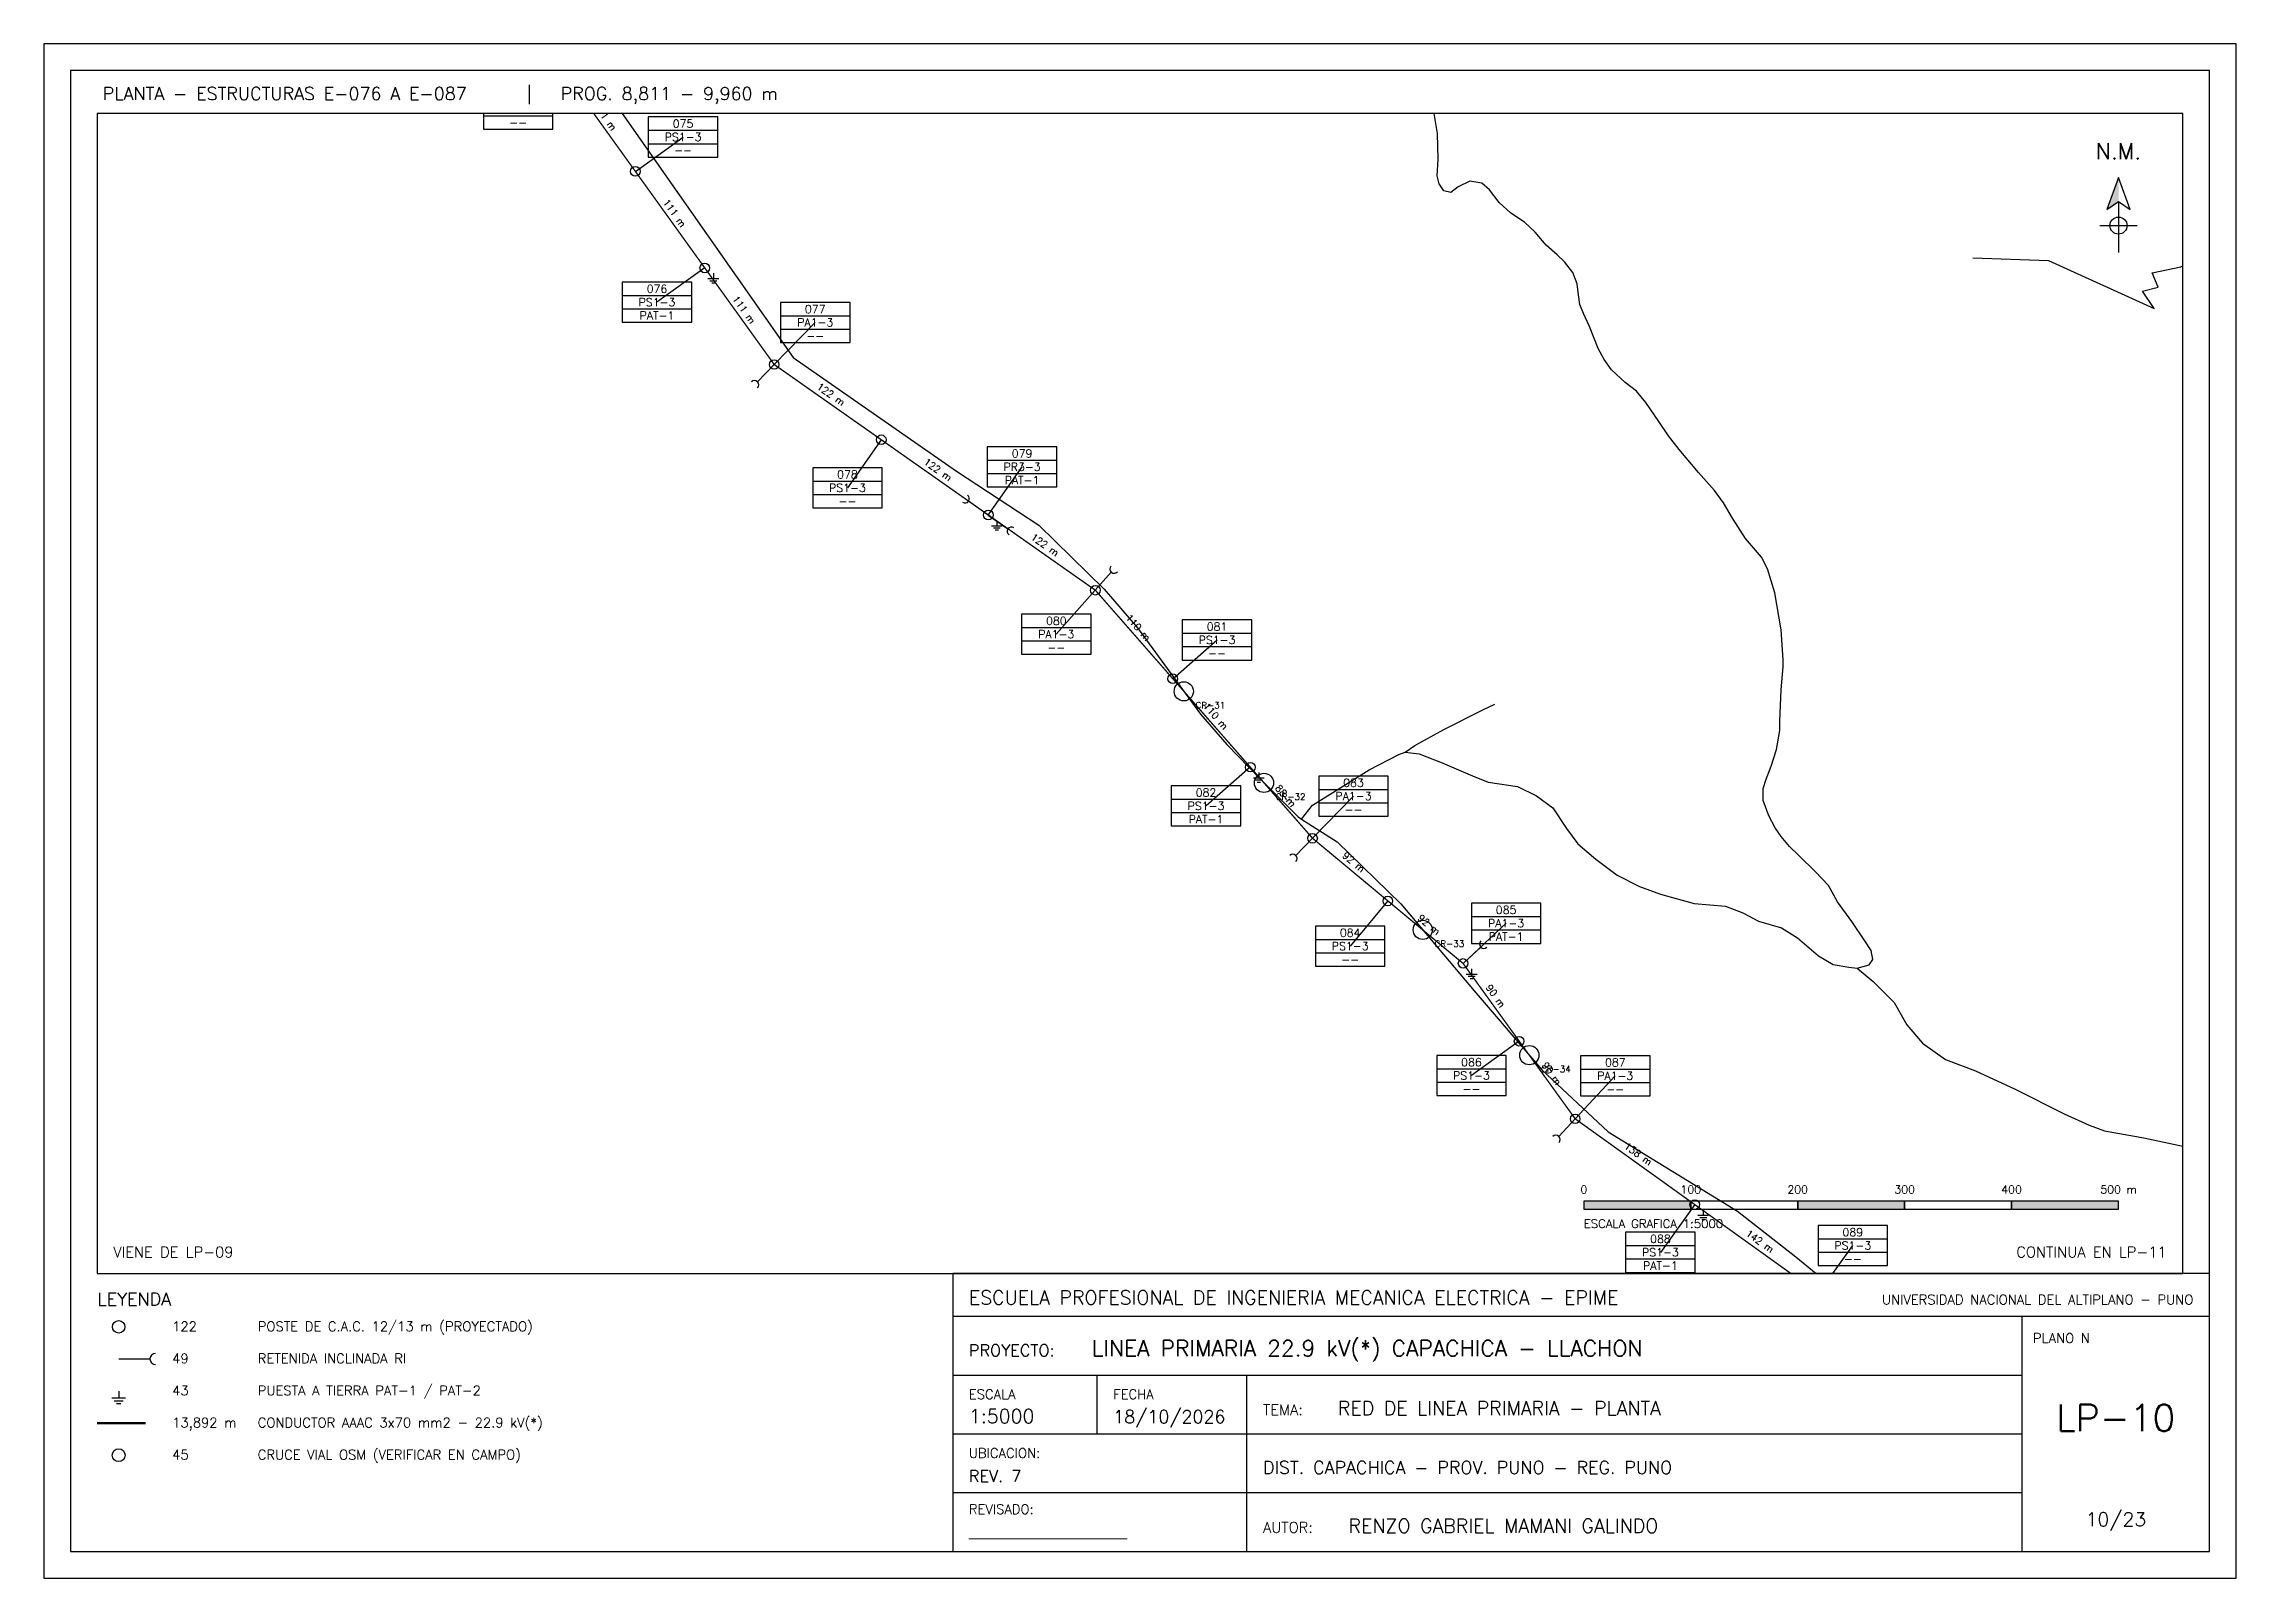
# Paper-space layout 'LP-10' of a CAD drawing. Header units: metres, sheet in millimetres. Extents: x 5 to 415, y 5 to 292.
# The model-space entities are those that its viewports show. They can reach past a viewport. Long polylines and large blocks are cut down to what shows.
import ezdxf
from ezdxf.enums import TextEntityAlignment as Align

# ---------------------------------------------------------------- set-up
doc = ezdxf.new("R2010")
doc.units = ezdxf.units.M
for name, color, linetype in [('CRUCES', 30, 'CONTINUOUS'), ('MARCO', 7, 'CONTINUOUS'), ('NM', 5, 'CONTINUOUS'), ('ROTULO', 7, 'CONTINUOUS'), ('RP_CONDUCTOR', 5, 'CONTINUOUS'), ('RP_CUADROPOSTE', 5, 'CONTINUOUS'), ('RP_LEYENDA', 7, 'CONTINUOUS'), ('RP_POSTE', 1, 'CONTINUOUS'), ('RP_PTIERRA', 2, 'CONTINUOUS'), ('RP_RETENIDA', 1, 'CONTINUOUS'), ('RP_VANO', 4, 'CONTINUOUS'), ('VIAS', 8, 'CONTINUOUS')]:
    doc.layers.add(name, color=color, linetype=linetype)
doc.layers.add('REDCAD_VIEWPORTS', color=8, linetype='CONTINUOUS', plot=False)
doc.styles.add('ROMANS', font='romans.shx')

# ---------------------------------------------------------------- blocks, each defined once
blk = doc.blocks.new('NM')
blk.add_hatch(color=5).paths.add_polyline_path([(0, 0), (0, -4.5), (-2.2, -6)])
for p, q in [((0, -4.5), (0, -14)), ((-3.5, -9), (3.5, -9))]:
    blk.add_line(p, q)
blk.add_lwpolyline([(0, 0), (-2.2, -6), (0, -4.5), (2.2, -6)], close=True)
blk.add_circle((0, -9), 1.6)
at = {"style": 'ROMANS'}
blk.add_text('N.M.', height=3, dxfattribs=at).set_placement((0, 2.5), align=Align.BOTTOM_CENTER)
blk = doc.blocks.new('POSTE_LP')
blk.add_circle((0, 0), 0.9)
blk = doc.blocks.new('RETENIDA')
blk.add_line((0, 0), (4.5, 0))
blk.add_arc((5.3, 0), 0.8, 90, 270)
blk = doc.blocks.new('PAT')
for p, q in [((0, 0), (0, -1)), ((-1, -1), (1, -1)), ((-0.65, -1.4), (0.65, -1.4)), ((-0.3, -1.8), (0.3, -1.8))]:
    blk.add_line(p, q)
blk = doc.blocks.new('CUADRO_POSTE')
for p, q in [((0, 5), (13, 5)), ((0, 2.5), (13, 2.5))]:
    blk.add_line(p, q)
blk.add_lwpolyline([(0, 0), (13, 0), (13, 7.5), (0, 7.5)], close=True)
at = {"style": 'ROMANS'}
for tag, p in [('NUMERO', (6.5, 6.25)), ('ARMADO', (6.5, 3.75)), ('PAT', (6.5, 1.25))]:
    blk.add_attdef(tag, text='', height=1.5, dxfattribs=at).set_placement(p, align=Align.MIDDLE_CENTER)

msp = doc.modelspace()

# ---------------------------------------------------------------- linework, layer by layer
at = {"layer": 'CRUCES'}
for centre in [(412369.7, 8263519.1), (412444.7, 8263433.5), (412593.2, 8263296), (412692.8, 8263178.8)]:
    msp.add_circle(centre, 9, dxfattribs=at)
at = {"layer": 'RP_CONDUCTOR', "const_width": 1.25}
msp.add_lwpolyline([(411662.1, 8264276.4), (411986.7, 8263824.8), (412287, 8263613.7), (412490.1, 8263381.7), (412630.9, 8263264.6), (412735.7, 8263119.3), (413299.8, 8262714.7)], dxfattribs=at)
at = {"layer": 'RP_CUADROPOSTE'}
for p, q in [((411792, 8264095.8), (411747.3, 8264063.6)), ((411856.9, 8264005.4), (411901.5, 8264037.5)), ((411921.8, 8263915.1), (411877.1, 8263883)), ((411986.7, 8263824.8), (412025.1, 8263864.2)), ((412086.8, 8263754.4), (412055.2, 8263709.4)), ((412186.9, 8263684), (412218.5, 8263729)), ((412287, 8263613.7), (412250.5, 8263572.6)), ((412359.4, 8263530.9), (412400.8, 8263567.2)), ((412431.9, 8263448.2), (412390.5, 8263411.9)), ((412490.1, 8263381.7), (412528.4, 8263421.1)), ((412560.5, 8263323.1), (412525.3, 8263280.9)), ((412630.9, 8263264.6), (412671.1, 8263302.2)), ((412683.3, 8263191.9), (412638.7, 8263159.7)), ((412735.7, 8263119.3), (412773.2, 8263159.5)), ((412847.5, 8263039.1), (412815.4, 8262994.4)), ((412963.3, 8262956.1), (412995.3, 8263000.8))]:
    msp.add_line(p, q, dxfattribs=at)
at = {"layer": 'VIAS'}
for points in [[(411756.6, 8264185.2), (412004.3, 8263831.3), (412157.2, 8263724.9), (412234.1, 8263674.4), (412295.4, 8263614.8), (412326.4, 8263578.6), (412385.2, 8263497.9), (412410.1, 8263469.4), (412441.1, 8263437.2), (412476.7, 8263401.8), (412479.9, 8263399.7), (412513, 8263378.2), (412572.6, 8263320.3), (412641.3, 8263239.1), (412704.6, 8263165), (412766.7, 8263107), (412887.6, 8263032.9), (412942, 8262990.1), (413090.4, 8262869.5)], [(413107.5, 8263924.5), (413178.4, 8263922.2), (413277, 8263877.2), (413266.3, 8263893.4), (413280.9, 8263897), (413275.1, 8263910.6), (413302.1, 8263916), (413348.5, 8263949.2)], [(412479.9, 8263399.7), (412490.1, 8263412.6), (412543, 8263445.6), (412570.8, 8263460.1), (412576.7, 8263462.3), (412589.9, 8263460.8), (412611.2, 8263452.2), (412639.8, 8263440.1), (412654.2, 8263434.2), (412681.9, 8263430), (412699.6, 8263421.5), (412714.7, 8263410.3), (412727.6, 8263390.9), (412738.1, 8263376.4), (412755, 8263362.2), (412775.1, 8263347.3), (412796, 8263336.6), (412815.6, 8263329.3), (412847, 8263320.8), (412876.3, 8263318.2), (412892.5, 8263312.1), (412907.2, 8263304.2), (412928.5, 8263298), (412943.5, 8263288.6), (412963.3, 8263271.8), (412976.8, 8263263.6), (412991.6, 8263261.1), (412999.4, 8263260.3), (413010.7, 8263263.2), (413014, 8263268.3), (413012.5, 8263276.6), (413006.6, 8263285.9), (412994.4, 8263303.9), (412981, 8263322.3), (412972.5, 8263337.5), (412960.5, 8263350.4), (412944.9, 8263365.5), (412936.1, 8263373.9), (412928.4, 8263383.3), (412922.7, 8263391.4), (412916.8, 8263402.8), (412911.5, 8263417), (412911.5, 8263428.3), (412914.2, 8263436.9), (412918.9, 8263449.1), (412924, 8263464.7), (412927, 8263482.6), (412927.2, 8263491.3), (412928.2, 8263520.4), (412930.2, 8263541.9), (412930.2, 8263548.6), (412928.4, 8263576.5), (412922.4, 8263611.2), (412915.5, 8263633.8), (412910, 8263644.5), (412894.9, 8263661.9), (412882.9, 8263681), (412874.3, 8263695.5), (412865.9, 8263706.9), (412851.1, 8263723.7), (412832.8, 8263745.2), (412822.9, 8263758.2), (412814, 8263771.6), (412801.9, 8263789.2), (412793, 8263799.8), (412782.5, 8263808.1), (412769.6, 8263819.7), (412762.9, 8263829.6), (412757.2, 8263839.8), (412749.1, 8263860.2), (412743.5, 8263872.4), (412740, 8263881), (412738.9, 8263889.8), (412737.7, 8263900.3), (412733.6, 8263910.9), (412725.8, 8263920.8), (412718.9, 8263927.4), (412708.6, 8263936.5), (412698.4, 8263948.4), (412688.4, 8263957.8), (412675.6, 8263966.4), (412664.7, 8263976.4), (412655.7, 8263988.2), (412648.3, 8263994.3), (412637.1, 8263996.3), (412626.3, 8263990.9), (412619.4, 8263985.5), (412612.9, 8263987.1), (412608.4, 8263993.7), (412606.6, 8264001.2), (412607.5, 8264016.8), (412607.1, 8264040.8), (412603.5, 8264061), (412600.1, 8264072.5)], [(412576.7, 8263462.3), (412585.8, 8263468.6), (412612.8, 8263483.5), (412649.3, 8263501.9), (412660.6, 8263507.2)], [(412999.4, 8263260.3), (413014.4, 8263247.6), (413034.1, 8263228), (413045.9, 8263207.2), (413060.4, 8263190), (413082.1, 8263174.9), (413110.1, 8263164.2), (413147, 8263146.9), (413192.8, 8263124.1), (413216.4, 8263113.4), (413230.8, 8263108.2), (413267.4, 8263101.5), (413305.1, 8263093.4), (413332, 8263091.3)]]:
    msp.add_lwpolyline(points, dxfattribs=at)

# ---------------------------------------------------------------- block references
at = {"layer": 'RP_CUADROPOSTE', "xscale": 5, "yscale": 5}
for p, values in [((411714.8, 8264044.9), {'NUMERO': '074', 'ARMADO': 'PS1-3', 'PAT': '--'}), ((411869, 8264018.8), {'NUMERO': '075', 'ARMADO': 'PS1-3', 'PAT': '--'}), ((411844.6, 8263864.3), {'NUMERO': '076', 'ARMADO': 'PS1-3', 'PAT': 'PAT-1'}), ((411992.6, 8263845.4), {'NUMERO': '077', 'ARMADO': 'PA1-3', 'PAT': '--'}), ((412186, 8263710.3), {'NUMERO': '079', 'ARMADO': 'PR3-3', 'PAT': 'PAT-1'}), ((412022.7, 8263690.7), {'NUMERO': '078', 'ARMADO': 'PS1-3', 'PAT': '--'}), ((412218, 8263553.8), {'NUMERO': '080', 'ARMADO': 'PA1-3', 'PAT': '--'}), ((412368.3, 8263548.4), {'NUMERO': '081', 'ARMADO': 'PS1-3', 'PAT': '--'}), ((412358, 8263393.2), {'NUMERO': '082', 'ARMADO': 'PS1-3', 'PAT': 'PAT-1'}), ((412495.9, 8263402.4), {'NUMERO': '083', 'ARMADO': 'PA1-3', 'PAT': '--'}), ((412638.6, 8263283.4), {'NUMERO': '085', 'ARMADO': 'PA1-3', 'PAT': 'PAT-1'}), ((412492.8, 8263262.1), {'NUMERO': '084', 'ARMADO': 'PS1-3', 'PAT': '--'}), ((412606.2, 8263141), {'NUMERO': '086', 'ARMADO': 'PS1-3', 'PAT': '--'}), ((412740.7, 8263140.8), {'NUMERO': '087', 'ARMADO': 'PA1-3', 'PAT': '--'}), ((412962.8, 8262982), {'NUMERO': '089', 'ARMADO': 'PS1-3', 'PAT': '--'}), ((412782.9, 8262975.7), {'NUMERO': '088', 'ARMADO': 'PS1-3', 'PAT': 'PAT-1'})]:
    msp.add_blockref('CUADRO_POSTE', p, dxfattribs=at).add_auto_attribs(values)
at = {"layer": 'RP_POSTE', "xscale": 5, "yscale": 5}
for p in [(411856.9, 8264005.4), (411921.8, 8263915.1), (411986.7, 8263824.8), (412086.8, 8263754.4), (412186.9, 8263684), (412287, 8263613.7), (412359.4, 8263530.9), (412431.9, 8263448.2), (412490.1, 8263381.7), (412560.5, 8263323.1), (412630.9, 8263264.6), (412683.3, 8263191.9), (412735.7, 8263119.3), (412847.5, 8263039.1)]:
    msp.add_blockref('POSTE_LP', p, dxfattribs=at)
at = {"layer": 'RP_PTIERRA', "xscale": 5, "yscale": 5}
for p in [(411929.8, 8263910.1), (412194.9, 8263679), (412439.9, 8263443.2), (412638.9, 8263259.6), (412855.5, 8263034.1)]:
    msp.add_blockref('PAT', p, dxfattribs=at)
at = {"layer": 'RP_RETENIDA', "xscale": 5, "yscale": 5}
for p, rotation in [((411986.7, 8263824.8), -134.24008825912443), ((412186.9, 8263684), 144.88807860947676), ((412186.9, 8263684), -35.111921390523236), ((412287, 8263613.7), 48.41431180961609), ((412490.1, 8263381.7), -134.1891262940291), ((412630.9, 8263264.6), 43.10616729383951), ((412735.7, 8263119.3), -132.94711124035044)]:
    msp.add_blockref('RETENIDA', p, dxfattribs=dict(at, rotation=rotation))

# ---------------------------------------------------------------- texts
at = {"layer": 'CRUCES', "style": 'ROMANS'}
for s, p in [('CR-31', (412380.7, 8263503.1)), ('CR-32', (412455.7, 8263417.5)), ('CR-33', (412604.2, 8263280)), ('CR-34', (412703.8, 8263162.8))]:
    msp.add_text(s, height=6, dxfattribs=at).set_placement(p)
at = {"layer": 'RP_VANO', "style": 'ROMANS'}
for s, rotation, p in [('111 m', -54.2881, (411824.4, 8264053.6)), ('111 m', -54.2923, (411889.3, 8263963.3)), ('111 m', -54.2881, (411954.3, 8263873)), ('122 m', -35.1125, (412036.8, 8263792.6)), ('122 m', -35.1152, (412136.8, 8263722.2)), ('122 m', -35.1087, (412236.9, 8263651.9)), ('110 m', -48.7925, (412323.2, 8263575.3)), ('110 m', -48.7964, (412395.7, 8263492.5)), ('88 m', -48.7952, (412461, 8263417.9)), ('92 m', -39.7463, (412525.3, 8263355.4)), ('92 m', -39.7423, (412595.7, 8263296.9)), ('90 m', -54.2073, (412657.1, 8263231.2)), ('90 m', -54.1984, (412709.5, 8263158.6)), ('138 m', -35.6447, (412791.6, 8263082.2)), ('142 m', -35.6475, (412905.4, 8263000.6))]:
    msp.add_text(s, height=6.5, rotation=rotation, dxfattribs=at).set_placement(p, align=Align.BOTTOM_CENTER)

psp = doc.layouts.new('LP-10')

# ---------------------------------------------------------------- hatches: boundary and pattern name
for points in [[(293, 74), (313, 74), (313, 75.5), (293, 75.5)], [(333, 74), (353, 74), (353, 75.5), (333, 75.5)], [(373, 74), (393, 74), (393, 75.5), (373, 75.5)]]:
    psp.add_hatch(color=7).paths.add_polyline_path(points)

# ---------------------------------------------------------------- linework, layer by layer
at = {"layer": 'CRUCES'}
psp.add_circle((19, 28), 1.2, dxfattribs=at)
at = {"layer": 'MARCO'}
for points in [[(5, 5), (415, 5), (415, 292), (5, 292)], [(10, 10), (410, 10), (410, 287), (10, 287)], [(15, 62), (405, 62), (405, 279), (15, 279)]]:
    psp.add_lwpolyline(points, close=True, dxfattribs=at)
at = {"layer": 'ROTULO'}
for p, q in [((175, 54), (375, 54)), ((175, 54), (410, 54)), ((375, 10), (375, 54)), ((175, 43), (375, 43)), ((202, 32), (202, 43)), ((230, 10), (230, 43)), ((175, 32), (375, 32)), ((175, 21), (375, 21))]:
    psp.add_line(p, q, dxfattribs=at)
for points in [[(293, 74), (313, 74), (313, 75.5), (293, 75.5)], [(313, 74), (333, 74), (333, 75.5), (313, 75.5)], [(333, 74), (353, 74), (353, 75.5), (333, 75.5)], [(353, 74), (373, 74), (373, 75.5), (353, 75.5)], [(373, 74), (393, 74), (393, 75.5), (373, 75.5)], [(175, 10), (410, 10), (410, 62), (175, 62)]]:
    psp.add_lwpolyline(points, close=True, dxfattribs=at)
at = {"layer": 'RP_CONDUCTOR', "lineweight": 50}
psp.add_line((15, 34), (24, 34), dxfattribs=at)

# ---------------------------------------------------------------- block references
at = {"layer": 'NM'}
psp.add_blockref('NM', (393, 267), dxfattribs=at)
at = {"layer": 'RP_POSTE', "xscale": 1.3, "yscale": 1.3}
psp.add_blockref('POSTE_LP', (19, 52), dxfattribs=at)
at = {"layer": 'RP_PTIERRA', "xscale": 1.3, "yscale": 1.3}
psp.add_blockref('PAT', (19, 40), dxfattribs=at)
at = {"layer": 'RP_RETENIDA', "xscale": 1.3, "yscale": 1.3}
psp.add_blockref('RETENIDA', (19, 46), dxfattribs=at)

# ---------------------------------------------------------------- texts
at = {"layer": 'ROTULO', "style": 'ROMANS'}
for s, height, p in [('PLANTA - ESTRUCTURAS E-076 A E-087   |   PROG. 8,811 - 9,960 m', 2.4, (16, 281.5)), ('ESCALA GRAFICA 1:5000', 1.6, (293, 70.5)), ('VIENE DE LP-09', 2, (18, 65)), ('ESCUELA PROFESIONAL DE INGENIERIA MECANICA ELECTRICA - EPIME', 2.6, (178, 56.2)), ('LINEA PRIMARIA 22.9 kV(*) CAPACHICA - LLACHON', 3, (201, 46.5)), ('PLANO N', 1.8, (377, 49)), ('PROYECTO:', 2.2, (178, 46.5)), ('ESCALA', 1.8, (178, 38.5)), ('FECHA', 1.8, (205, 38.5)), ('TEMA:', 2, (233, 35.5)), ('RED DE LINEA PRIMARIA - PLANTA', 2.6, (247, 35.5)), ('1:5000', 2.6, (178, 34)), ('18/10/2026', 2.4, (205, 34)), ('UBICACION:', 1.8, (178, 27.5)), ('REV. 7', 2.2, (178, 23)), ('DIST. CAPACHICA - PROV. PUNO - REG. PUNO', 2.4, (233, 24.5)), ('REVISADO:', 1.8, (178, 17)), ('________________________', 1.8, (178, 12.5)), ('AUTOR:', 2, (233, 13.5)), ('RENZO GABRIEL MAMANI GALINDO', 2.6, (249, 13.5))]:
    psp.add_text(s, height=height, dxfattribs=at).set_placement(p)
for s, p in [('0', (293, 76.5)), ('100', (313, 76.5)), ('200', (333, 76.5)), ('300', (353, 76.5)), ('400', (373, 76.5)), ('500 m', (393, 76.5))]:
    psp.add_text(s, height=1.5, dxfattribs=at).set_placement(p, align=Align.BOTTOM_CENTER)
for s, height, p in [('CONTINUA EN LP-11', 2, (402, 65)), ('UNIVERSIDAD NACIONAL DEL ALTIPLANO - PUNO', 1.8, (407, 56.2))]:
    psp.add_text(s, height=height, dxfattribs=at).set_placement(p, align=Align.RIGHT)
for s, height, p in [('LP-10', 5, (392.5, 35)), ('10/23', 2.6, (392.5, 16))]:
    psp.add_text(s, height=height, dxfattribs=at).set_placement(p, align=Align.MIDDLE_CENTER)
at = {"layer": 'RP_LEYENDA', "style": 'ROMANS'}
for s, height, p in [('LEYENDA', 2.4, (15, 56)), ('POSTE DE C.A.C. 12/13 m (PROYECTADO)', 1.8, (45, 51.2)), ('122', 1.8, (29, 51.2)), ('49', 1.8, (29, 45.2)), ('RETENIDA INCLINADA RI', 1.8, (45, 45.2)), ('43', 1.8, (29, 39.2)), ('PUESTA A TIERRA PAT-1 / PAT-2', 1.8, (45, 39.2)), ('13,892 m', 1.8, (29, 33.2)), ('CONDUCTOR AAAC 3x70 mm2 - 22.9 kV(*)', 1.8, (45, 33.2)), ('45', 1.8, (29, 27.2)), ('CRUCE VIAL OSM (VERIFICAR EN CAMPO)', 1.8, (45, 27.2))]:
    psp.add_text(s, height=height, dxfattribs=at).set_placement(p)

# ---------------------------------------------------------------- viewports
at = {"layer": 'REDCAD_VIEWPORTS'}
psp.add_viewport(center=(210, 170.5), size=(390, 217), view_center_point=(412328.77, 8263517.19), view_height=1085, dxfattribs=at)

doc.saveas('drawing.dxf')
